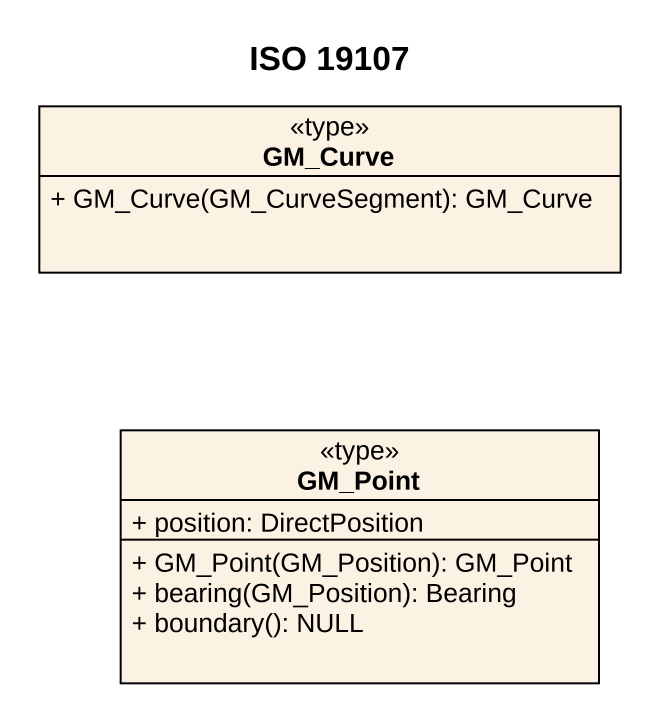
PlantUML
@startuml
title ISO 19107
hide circle
hide empty members
skinparam classAttributeIconSize 0
class GM_Curve <<type>> {
  + GM_Curve(GM_CurveSegment): GM_Curve
}
class GM_Point <<type>> {
  + position: DirectPosition
  + GM_Point(GM_Position): GM_Point
  + bearing(GM_Position): Bearing
  + boundary(): NULL
}
@enduml
